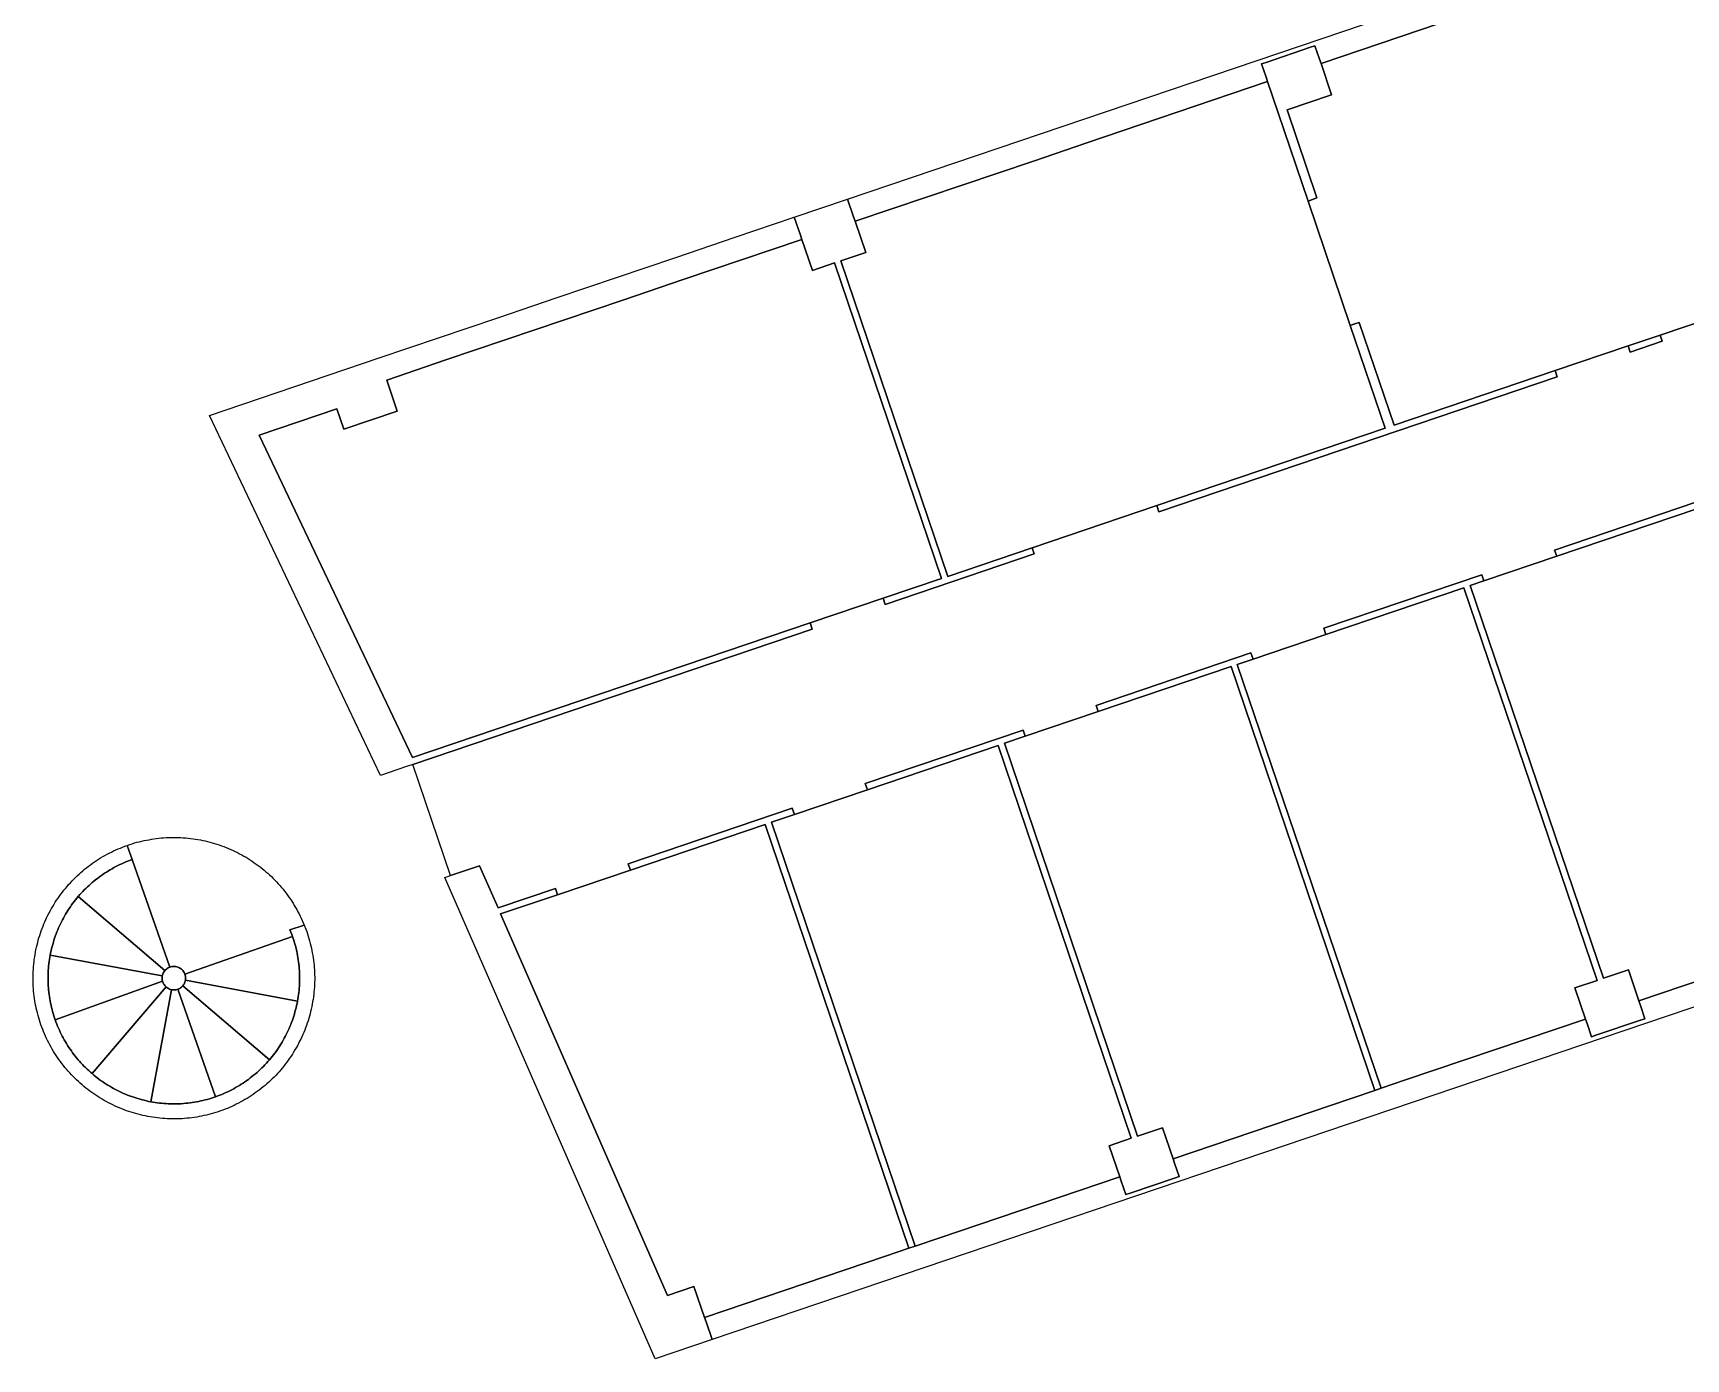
# Model space of a CAD drawing. Header units: inches. Extents: x 717221.7 to 717283.2, y 4251710.6 to 4251775.9.
# Drawn here: x 717246.15 to 717263.76, y 4251710.56 to 4251724.69 of the extents above; entities that cross this region are included whole.
import ezdxf

# ---------------------------------------------------------------- set-up
doc = ezdxf.new("R2010")
doc.units = ezdxf.units.IN
doc.header["$MEASUREMENT"] = 0

msp = doc.modelspace()

# ---------------------------------------------------------------- linework, layer by layer
for points in [[(717254.91, 4251722.683), (717254.894, 4251722.73), (717254.83, 4251722.919), (717269.055, 4251727.741)], [(717264.267, 4251725.854), (717262.34, 4251725.201), (717261.771, 4251725.008), (717259.873, 4251724.365), (717259.857, 4251724.412), (717259.808, 4251724.554), (717259.761, 4251724.538), (717259.287, 4251724.377), (717259.24, 4251724.361), (717259.288, 4251724.219), (717259.304, 4251724.172), (717257.377, 4251723.519), (717256.809, 4251723.326), (717254.91, 4251722.683)], [(717264.267, 4251725.854), (717264.379, 4251725.523), (717264.616, 4251725.603), (717265.756, 4251722.241), (717264.262, 4251721.734), (717263.485, 4251721.471), (717263.145, 4251721.356), (717262.368, 4251721.092), (717260.651, 4251720.511), (717260.28, 4251721.606), (717260.232, 4251721.59), (717260.185, 4251721.574), (717259.736, 4251722.899), (717259.783, 4251722.915), (717259.83, 4251722.932), (717259.511, 4251723.873), (717259.985, 4251724.033), (717259.873, 4251724.365), (717261.771, 4251725.008), (717262.34, 4251725.201), (717264.267, 4251725.854)], [(717259.304, 4251724.172), (717259.288, 4251724.219), (717259.24, 4251724.361), (717259.287, 4251724.377), (717259.761, 4251724.538), (717259.808, 4251724.554), (717259.857, 4251724.412), (717259.873, 4251724.365), (717259.985, 4251724.033), (717259.511, 4251723.873), (717259.83, 4251722.932), (717259.783, 4251722.915), (717259.736, 4251722.899), (717259.417, 4251723.841), (717259.304, 4251724.172)], [(717259.304, 4251724.172), (717259.417, 4251723.841), (717259.736, 4251722.899), (717260.185, 4251721.574), (717260.556, 4251720.478), (717258.122, 4251719.653), (717256.796, 4251719.204), (717255.897, 4251718.899), (717254.757, 4251722.261), (717255.022, 4251722.351), (717254.91, 4251722.683), (717256.809, 4251723.326), (717257.377, 4251723.519), (717259.304, 4251724.172)], [(717254.83, 4251722.919), (717254.894, 4251722.73), (717254.91, 4251722.683), (717255.022, 4251722.351), (717254.757, 4251722.261), (717255.897, 4251718.899), (717256.796, 4251719.204), (717256.818, 4251719.138), (717255.23, 4251718.599), (717255.207, 4251718.666), (717255.83, 4251718.877), (717254.691, 4251722.239), (717254.454, 4251722.159), (717254.342, 4251722.49), (717254.326, 4251722.537), (717254.261, 4251722.727), (717254.83, 4251722.919)], [(717254.261, 4251722.727), (717254.326, 4251722.537), (717254.342, 4251722.49), (717253.71, 4251722.276), (717253.078, 4251722.062), (717252.446, 4251721.848), (717251.814, 4251721.633), (717251.182, 4251721.419), (717250.551, 4251721.205), (717249.919, 4251720.991), (717250.031, 4251720.66), (717249.463, 4251720.467), (717249.389, 4251720.685), (717248.561, 4251720.404), (717250.195, 4251716.967), (717254.431, 4251718.402), (717254.453, 4251718.336), (717250.197, 4251716.893), (717250.131, 4251716.871), (717249.853, 4251716.777), (717248.03, 4251720.615), (717249.838, 4251721.228), (717250.47, 4251721.442), (717251.102, 4251721.656), (717251.734, 4251721.87), (717252.366, 4251722.084), (717252.998, 4251722.299), (717253.63, 4251722.513), (717254.261, 4251722.727)], [(717254.342, 4251722.49), (717254.454, 4251722.159), (717254.691, 4251722.239), (717255.83, 4251718.877), (717255.207, 4251718.666), (717254.431, 4251718.402), (717250.195, 4251716.967), (717248.561, 4251720.404), (717249.389, 4251720.685), (717249.463, 4251720.467), (717250.031, 4251720.66), (717249.919, 4251720.991), (717250.551, 4251721.205), (717251.182, 4251721.419), (717251.814, 4251721.633), (717252.446, 4251721.848), (717253.078, 4251722.062), (717253.71, 4251722.276), (717254.342, 4251722.49)], [(717250.197, 4251716.893), (717254.453, 4251718.336), (717254.431, 4251718.402), (717255.207, 4251718.666), (717255.23, 4251718.599), (717256.818, 4251719.138), (717256.796, 4251719.204), (717258.122, 4251719.653), (717258.144, 4251719.587), (717262.39, 4251721.026), (717262.368, 4251721.092), (717263.145, 4251721.356), (717263.167, 4251721.289), (717263.508, 4251721.405), (717263.485, 4251721.471), (717264.262, 4251721.734)], [(717260.185, 4251721.574), (717260.232, 4251721.59), (717260.28, 4251721.606), (717260.651, 4251720.511), (717262.368, 4251721.092), (717262.39, 4251721.026), (717258.144, 4251719.587), (717258.122, 4251719.653), (717260.556, 4251720.478), (717260.185, 4251721.574)], [(717263.485, 4251721.471), (717263.508, 4251721.405), (717263.167, 4251721.289), (717263.145, 4251721.356), (717263.485, 4251721.471)], [(717264.066, 4251719.757), (717262.361, 4251719.179), (717262.384, 4251719.113), (717261.607, 4251718.85), (717261.585, 4251718.916), (717259.903, 4251718.346), (717259.925, 4251718.28), (717259.149, 4251718.016), (717259.126, 4251718.083), (717257.476, 4251717.523), (717257.498, 4251717.457), (717256.722, 4251717.194), (717256.699, 4251717.26), (717255.017, 4251716.69), (717255.04, 4251716.624), (717254.263, 4251716.36), (717254.24, 4251716.427), (717252.493, 4251715.834), (717252.515, 4251715.768), (717251.739, 4251715.505), (717251.716, 4251715.571), (717251.105, 4251715.364), (717250.908, 4251715.815), (717250.598, 4251715.71), (717250.197, 4251716.893)], [(717261.607, 4251718.85), (717262.384, 4251719.113), (717263.878, 4251719.619), (717265.409, 4251715.102), (717265.158, 4251715.017), (717263.259, 4251714.373), (717263.147, 4251714.704), (717262.882, 4251714.615), (717261.463, 4251718.801), (717261.607, 4251718.85)], [(717262.384, 4251719.113), (717262.361, 4251719.179), (717264.066, 4251719.757), (717264.089, 4251719.691), (717263.944, 4251719.642), (717265.475, 4251715.124), (717265.409, 4251715.102), (717263.878, 4251719.619), (717262.384, 4251719.113)], [(717263.259, 4251714.373), (717263.275, 4251714.326), (717263.323, 4251714.184), (717263.276, 4251714.167), (717262.802, 4251714.007), (717262.755, 4251713.991), (717262.707, 4251714.133), (717262.691, 4251714.18), (717262.578, 4251714.512), (717262.815, 4251714.592), (717261.396, 4251718.778), (717259.925, 4251718.28), (717259.903, 4251718.346), (717261.585, 4251718.916), (717261.607, 4251718.85), (717261.463, 4251718.801), (717262.882, 4251714.615), (717263.147, 4251714.704), (717263.259, 4251714.373)], [(717259.149, 4251718.016), (717259.925, 4251718.28), (717261.396, 4251718.778), (717262.815, 4251714.592), (717262.578, 4251714.512), (717262.691, 4251714.18), (717260.763, 4251713.527), (717260.512, 4251713.442), (717258.981, 4251717.96), (717259.149, 4251718.016)], [(717257.498, 4251717.457), (717257.476, 4251717.523), (717259.126, 4251718.083), (717259.149, 4251718.016), (717258.981, 4251717.96), (717260.512, 4251713.442), (717260.446, 4251713.42), (717258.915, 4251717.937), (717257.498, 4251717.457)], [(717256.722, 4251717.194), (717257.498, 4251717.457), (717258.915, 4251717.937), (717260.446, 4251713.42), (717260.195, 4251713.335), (717258.296, 4251712.691), (717258.184, 4251713.022), (717257.919, 4251712.933), (717256.5, 4251717.119), (717256.722, 4251717.194)], [(717272.602, 4251717.275), (717253.385, 4251710.763), (717253.321, 4251710.952), (717253.305, 4251710.999), (717255.233, 4251711.653), (717255.483, 4251711.738), (717255.55, 4251711.76), (717255.801, 4251711.845), (717257.728, 4251712.498), (717257.744, 4251712.451), (717257.792, 4251712.309), (717257.84, 4251712.325), (717258.313, 4251712.485), (717258.361, 4251712.501), (717258.312, 4251712.644), (717258.296, 4251712.691), (717260.195, 4251713.335), (717260.446, 4251713.42), (717260.512, 4251713.442), (717260.763, 4251713.527), (717262.691, 4251714.18), (717262.707, 4251714.133), (717262.755, 4251713.991), (717262.802, 4251714.007), (717263.276, 4251714.167), (717263.323, 4251714.184), (717263.275, 4251714.326), (717263.259, 4251714.373), (717265.158, 4251715.017)], [(717258.296, 4251712.691), (717258.312, 4251712.644), (717258.361, 4251712.501), (717258.313, 4251712.485), (717257.84, 4251712.325), (717257.792, 4251712.309), (717257.744, 4251712.451), (717257.728, 4251712.498), (717257.616, 4251712.83), (717257.852, 4251712.91), (717256.434, 4251717.096), (717255.04, 4251716.624), (717255.017, 4251716.69), (717256.699, 4251717.26), (717256.722, 4251717.194), (717256.5, 4251717.119), (717257.919, 4251712.933), (717258.184, 4251713.022), (717258.296, 4251712.691)], [(717254.263, 4251716.36), (717255.04, 4251716.624), (717256.434, 4251717.096), (717257.852, 4251712.91), (717257.616, 4251712.83), (717257.728, 4251712.498), (717255.801, 4251711.845), (717255.55, 4251711.76), (717254.019, 4251716.278), (717254.263, 4251716.36)], [(717252.515, 4251715.768), (717252.493, 4251715.834), (717254.24, 4251716.427), (717254.263, 4251716.36), (717254.019, 4251716.278), (717255.55, 4251711.76), (717255.483, 4251711.738), (717253.952, 4251716.255), (717252.515, 4251715.768)], [(717251.739, 4251715.505), (717252.515, 4251715.768), (717253.952, 4251716.255), (717255.483, 4251711.738), (717255.233, 4251711.653), (717253.305, 4251710.999), (717253.193, 4251711.331), (717252.909, 4251711.234), (717251.133, 4251715.3), (717251.739, 4251715.505)], [(717247.207, 4251715.88), (717247.155, 4251716.031), (717247.184, 4251716.041), (717247.209, 4251716.049), (717247.234, 4251716.057), (717247.259, 4251716.064), (717247.285, 4251716.07), (717247.31, 4251716.077), (717247.336, 4251716.082), (717247.361, 4251716.088), (717247.387, 4251716.092), (717247.413, 4251716.097), (717247.439, 4251716.101), (717247.465, 4251716.104), (717247.491, 4251716.107), (717247.517, 4251716.11), (717247.543, 4251716.112), (717247.569, 4251716.114), (717247.595, 4251716.115), (717247.621, 4251716.116), (717247.648, 4251716.116), (717247.674, 4251716.116), (717247.7, 4251716.115), (717247.726, 4251716.114), (717247.752, 4251716.113), (717247.778, 4251716.111), (717247.804, 4251716.108), (717247.83, 4251716.105), (717247.856, 4251716.102), (717247.882, 4251716.098), (717247.908, 4251716.094), (717247.934, 4251716.089), (717247.959, 4251716.084), (717247.985, 4251716.078), (717248.011, 4251716.072), (717248.036, 4251716.066), (717248.061, 4251716.059), (717248.086, 4251716.052), (717248.111, 4251716.044), (717248.136, 4251716.036), (717248.161, 4251716.027), (717248.185, 4251716.018), (717248.21, 4251716.008), (717248.234, 4251715.998), (717248.258, 4251715.988), (717248.282, 4251715.977), (717248.306, 4251715.966), (717248.329, 4251715.954), (717248.352, 4251715.942), (717248.375, 4251715.93), (717248.398, 4251715.917), (717248.421, 4251715.904), (717248.443, 4251715.89), (717248.465, 4251715.876), (717248.487, 4251715.862), (717248.509, 4251715.847), (717248.53, 4251715.832), (717248.551, 4251715.816), (717248.572, 4251715.801), (717248.592, 4251715.784), (717248.613, 4251715.768), (717248.633, 4251715.751), (717248.652, 4251715.734), (717248.672, 4251715.716), (717248.691, 4251715.698), (717248.709, 4251715.68), (717248.728, 4251715.661), (717248.746, 4251715.642), (717248.764, 4251715.623), (717248.781, 4251715.603), (717248.798, 4251715.583), (717248.815, 4251715.563), (717248.831, 4251715.543), (717248.847, 4251715.522), (717248.863, 4251715.501), (717248.878, 4251715.48), (717248.893, 4251715.458), (717248.907, 4251715.436), (717248.922, 4251715.414), (717248.935, 4251715.392), (717248.949, 4251715.37), (717248.962, 4251715.347), (717248.974, 4251715.324), (717248.986, 4251715.301), (717248.998, 4251715.277), (717249.009, 4251715.254), (717249.02, 4251715.23), (717249.031, 4251715.206), (717249.041, 4251715.182), (717248.889, 4251715.13), (717248.899, 4251715.105), (717248.908, 4251715.083), (717248.916, 4251715.061), (717247.77, 4251714.657), (717247.765, 4251714.668), (717247.76, 4251714.678), (717247.755, 4251714.687), (717247.748, 4251714.696), (717247.741, 4251714.704), (717247.733, 4251714.711), (717247.724, 4251714.718), (717247.715, 4251714.724), (717247.705, 4251714.729), (717247.695, 4251714.733), (717247.685, 4251714.737), (717247.674, 4251714.739), (717247.663, 4251714.74), (717247.652, 4251714.741), (717247.641, 4251714.741), (717247.631, 4251714.739), (717247.62, 4251714.737), (717247.61, 4251714.734), (717247.207, 4251715.88)], [(717249.041, 4251715.182), (717249.058, 4251715.137), (717249.067, 4251715.113), (717249.076, 4251715.088), (717249.084, 4251715.063), (717249.091, 4251715.038), (717249.098, 4251715.013), (717249.105, 4251714.987), (717249.111, 4251714.962), (717249.117, 4251714.936), (717249.123, 4251714.911), (717249.127, 4251714.885), (717249.132, 4251714.859), (717249.136, 4251714.833), (717249.14, 4251714.807), (717249.143, 4251714.781), (717249.145, 4251714.755), (717249.148, 4251714.729), (717249.149, 4251714.703), (717249.151, 4251714.677), (717249.151, 4251714.651), (717249.152, 4251714.625), (717249.152, 4251714.598), (717249.151, 4251714.572), (717249.15, 4251714.546), (717249.149, 4251714.52), (717249.147, 4251714.494), (717249.144, 4251714.468), (717249.142, 4251714.442), (717249.138, 4251714.416), (717249.135, 4251714.39), (717249.13, 4251714.364), (717249.126, 4251714.338), (717249.121, 4251714.313), (717249.115, 4251714.287), (717249.109, 4251714.262), (717249.103, 4251714.236), (717249.096, 4251714.211), (717249.089, 4251714.186), (717249.081, 4251714.161), (717249.073, 4251714.136), (717249.064, 4251714.111), (717249.055, 4251714.087), (717249.046, 4251714.062), (717249.036, 4251714.038), (717249.026, 4251714.014), (717249.015, 4251713.99), (717249.004, 4251713.966), (717248.992, 4251713.943), (717248.98, 4251713.919), (717248.968, 4251713.896), (717248.955, 4251713.873), (717248.942, 4251713.851), (717248.928, 4251713.828), (717248.915, 4251713.806), (717248.9, 4251713.784), (717248.885, 4251713.763), (717248.87, 4251713.741), (717248.855, 4251713.72), (717248.839, 4251713.699), (717248.823, 4251713.679), (717248.806, 4251713.658), (717248.79, 4251713.638), (717248.772, 4251713.619), (717248.755, 4251713.599), (717248.737, 4251713.58), (717248.719, 4251713.561), (717248.7, 4251713.543), (717248.681, 4251713.525), (717248.662, 4251713.507), (717248.642, 4251713.49), (717248.623, 4251713.472), (717248.602, 4251713.456), (717248.582, 4251713.439), (717248.561, 4251713.423), (717248.54, 4251713.408), (717248.519, 4251713.392), (717248.498, 4251713.377), (717248.476, 4251713.363), (717248.454, 4251713.349), (717248.432, 4251713.335), (717248.409, 4251713.321), (717248.387, 4251713.308), (717248.364, 4251713.296), (717248.34, 4251713.283), (717248.317, 4251713.272), (717248.294, 4251713.26), (717248.27, 4251713.249), (717248.246, 4251713.239), (717248.222, 4251713.228), (717248.197, 4251713.219), (717248.173, 4251713.209), (717248.148, 4251713.201), (717248.124, 4251713.192), (717248.099, 4251713.184), (717248.074, 4251713.176), (717248.048, 4251713.169), (717248.023, 4251713.163), (717247.998, 4251713.156), (717247.972, 4251713.151), (717247.947, 4251713.145), (717247.921, 4251713.14), (717247.895, 4251713.136), (717247.869, 4251713.132), (717247.843, 4251713.128), (717247.817, 4251713.125), (717247.791, 4251713.122), (717247.765, 4251713.12), (717247.739, 4251713.118), (717247.713, 4251713.117), (717247.687, 4251713.116), (717247.66, 4251713.116), (717247.634, 4251713.116), (717247.608, 4251713.117), (717247.582, 4251713.118), (717247.556, 4251713.119), (717247.53, 4251713.121), (717247.504, 4251713.123), (717247.478, 4251713.126), (717247.452, 4251713.129), (717247.426, 4251713.133), (717247.4, 4251713.137), (717247.374, 4251713.142), (717247.348, 4251713.147), (717247.323, 4251713.152), (717247.297, 4251713.158), (717247.272, 4251713.165), (717247.247, 4251713.172), (717247.222, 4251713.179), (717247.197, 4251713.187), (717247.172, 4251713.195), (717247.147, 4251713.203), (717247.122, 4251713.213), (717247.098, 4251713.222), (717247.074, 4251713.232), (717247.05, 4251713.242), (717247.026, 4251713.253), (717247.002, 4251713.264), (717246.979, 4251713.276), (717246.955, 4251713.287), (717246.932, 4251713.3), (717246.909, 4251713.313), (717246.887, 4251713.326), (717246.864, 4251713.339), (717246.842, 4251713.353), (717246.82, 4251713.368), (717246.799, 4251713.382), (717246.777, 4251713.397), (717246.756, 4251713.413), (717246.735, 4251713.429), (717246.715, 4251713.445), (717246.694, 4251713.461), (717246.674, 4251713.478), (717246.655, 4251713.495), (717246.635, 4251713.513), (717246.616, 4251713.531), (717246.597, 4251713.549), (717246.579, 4251713.568), (717246.561, 4251713.587), (717246.543, 4251713.606), (717246.525, 4251713.625), (717246.508, 4251713.645), (717246.492, 4251713.665), (717246.475, 4251713.686), (717246.459, 4251713.706), (717246.443, 4251713.727), (717246.428, 4251713.749), (717246.413, 4251713.77), (717246.399, 4251713.792), (717246.384, 4251713.814), (717246.371, 4251713.836), (717246.357, 4251713.858), (717246.344, 4251713.881), (717246.331, 4251713.904), (717246.319, 4251713.927), (717246.307, 4251713.951), (717246.296, 4251713.974), (717246.285, 4251713.998), (717246.274, 4251714.022), (717246.264, 4251714.046), (717246.255, 4251714.07), (717246.245, 4251714.095), (717246.236, 4251714.119), (717246.228, 4251714.144), (717246.22, 4251714.169), (717246.212, 4251714.194), (717246.205, 4251714.219), (717246.198, 4251714.245), (717246.192, 4251714.27), (717246.186, 4251714.296), (717246.181, 4251714.321), (717246.176, 4251714.347), (717246.172, 4251714.373), (717246.168, 4251714.399), (717246.164, 4251714.425), (717246.161, 4251714.451), (717246.158, 4251714.477), (717246.156, 4251714.503), (717246.154, 4251714.529), (717246.153, 4251714.555), (717246.152, 4251714.581), (717246.152, 4251714.607), (717246.152, 4251714.633), (717246.152, 4251714.66), (717246.153, 4251714.686), (717246.155, 4251714.712), (717246.157, 4251714.738), (717246.159, 4251714.764), (717246.162, 4251714.79), (717246.165, 4251714.816), (717246.169, 4251714.842), (717246.173, 4251714.868), (717246.178, 4251714.894), (717246.183, 4251714.919), (717246.188, 4251714.945), (717246.194, 4251714.97), (717246.201, 4251714.996), (717246.208, 4251715.021), (717246.215, 4251715.046), (717246.223, 4251715.071), (717246.231, 4251715.096), (717246.239, 4251715.121), (717246.248, 4251715.145), (717246.258, 4251715.17), (717246.268, 4251715.194), (717246.278, 4251715.218), (717246.289, 4251715.242), (717246.3, 4251715.266), (717246.311, 4251715.289), (717246.323, 4251715.312), (717246.336, 4251715.336), (717246.348, 4251715.358), (717246.362, 4251715.381), (717246.375, 4251715.403), (717246.389, 4251715.426), (717246.403, 4251715.448), (717246.418, 4251715.469), (717246.433, 4251715.491), (717246.449, 4251715.512), (717246.464, 4251715.533), (717246.481, 4251715.553), (717246.497, 4251715.573), (717246.514, 4251715.593), (717246.531, 4251715.613), (717246.549, 4251715.633), (717246.567, 4251715.652), (717246.585, 4251715.67), (717246.604, 4251715.689), (717246.622, 4251715.707), (717246.642, 4251715.725), (717246.661, 4251715.742), (717246.681, 4251715.759), (717246.701, 4251715.776), (717246.721, 4251715.793), (717246.742, 4251715.809), (717246.763, 4251715.824), (717246.784, 4251715.84), (717246.806, 4251715.855), (717246.828, 4251715.869), (717246.85, 4251715.883), (717246.872, 4251715.897), (717246.894, 4251715.911), (717246.917, 4251715.924), (717246.94, 4251715.936), (717246.963, 4251715.949), (717246.986, 4251715.96), (717247.01, 4251715.972), (717247.034, 4251715.983), (717247.058, 4251715.993), (717247.082, 4251716.003), (717247.106, 4251716.013), (717247.131, 4251716.023), (717247.155, 4251716.031), (717247.207, 4251715.88), (717247.185, 4251715.872), (717247.163, 4251715.864), (717247.141, 4251715.855), (717247.12, 4251715.846), (717247.098, 4251715.836), (717247.077, 4251715.826), (717247.056, 4251715.816), (717247.035, 4251715.806), (717247.014, 4251715.795), (717246.994, 4251715.783), (717246.974, 4251715.772), (717246.954, 4251715.76), (717246.934, 4251715.747), (717246.914, 4251715.735), (717246.895, 4251715.722), (717246.875, 4251715.708), (717246.857, 4251715.694), (717246.838, 4251715.68), (717246.819, 4251715.666), (717246.801, 4251715.651), (717246.783, 4251715.636), (717246.766, 4251715.621), (717246.748, 4251715.605), (717246.731, 4251715.59), (717246.714, 4251715.573), (717246.698, 4251715.557), (717246.681, 4251715.54), (717246.665, 4251715.523), (717246.65, 4251715.506), (717246.634, 4251715.488), (717246.619, 4251715.47), (717246.604, 4251715.452), (717246.59, 4251715.433), (717246.576, 4251715.415), (717246.562, 4251715.396), (717246.549, 4251715.377), (717246.536, 4251715.357), (717246.523, 4251715.338), (717246.51, 4251715.318), (717246.498, 4251715.298), (717246.487, 4251715.278), (717246.475, 4251715.257), (717246.464, 4251715.237), (717246.454, 4251715.216), (717246.443, 4251715.195), (717246.433, 4251715.174), (717246.424, 4251715.152), (717246.415, 4251715.131), (717246.406, 4251715.109), (717246.397, 4251715.087), (717246.389, 4251715.065), (717246.382, 4251715.043), (717246.374, 4251715.021), (717246.368, 4251714.999), (717246.361, 4251714.976), (717246.355, 4251714.954), (717246.349, 4251714.931), (717246.344, 4251714.908), (717246.339, 4251714.885), (717246.335, 4251714.862), (717246.331, 4251714.839), (717246.327, 4251714.816), (717246.324, 4251714.793), (717246.321, 4251714.77), (717246.318, 4251714.747), (717246.316, 4251714.723), (717246.314, 4251714.7), (717246.313, 4251714.677), (717246.312, 4251714.653), (717246.312, 4251714.63), (717246.312, 4251714.607), (717246.312, 4251714.583), (717246.313, 4251714.56), (717246.314, 4251714.536), (717246.316, 4251714.513), (717246.318, 4251714.49), (717246.32, 4251714.466), (717246.323, 4251714.443), (717246.326, 4251714.42), (717246.33, 4251714.397), (717246.334, 4251714.374), (717246.338, 4251714.351), (717246.343, 4251714.328), (717246.348, 4251714.305), (717246.354, 4251714.283), (717246.36, 4251714.26), (717246.366, 4251714.238), (717246.373, 4251714.215), (717246.38, 4251714.193), (717246.388, 4251714.171), (717246.396, 4251714.149), (717246.404, 4251714.127), (717246.413, 4251714.105), (717246.422, 4251714.084), (717246.432, 4251714.062), (717246.441, 4251714.041), (717246.452, 4251714.02), (717246.462, 4251713.999), (717246.473, 4251713.979), (717246.484, 4251713.958), (717246.496, 4251713.938), (717246.508, 4251713.918), (717246.52, 4251713.898), (717246.533, 4251713.878), (717246.546, 4251713.859), (717246.56, 4251713.84), (717246.573, 4251713.821), (717246.587, 4251713.802), (717246.602, 4251713.784), (717246.616, 4251713.765), (717246.631, 4251713.747), (717246.647, 4251713.73), (717246.662, 4251713.712), (717246.678, 4251713.695), (717246.694, 4251713.678), (717246.711, 4251713.662), (717246.728, 4251713.646), (717246.745, 4251713.63), (717246.762, 4251713.614), (717246.78, 4251713.598), (717246.798, 4251713.583), (717246.816, 4251713.569), (717246.834, 4251713.554), (717246.853, 4251713.54), (717246.872, 4251713.526), (717246.891, 4251713.513), (717246.91, 4251713.5), (717246.93, 4251713.487), (717246.95, 4251713.475), (717246.97, 4251713.463), (717246.99, 4251713.451), (717247.01, 4251713.439), (717247.031, 4251713.428), (717247.052, 4251713.418), (717247.073, 4251713.407), (717247.094, 4251713.398), (717247.115, 4251713.388), (717247.137, 4251713.379), (717247.159, 4251713.37), (717247.18, 4251713.362), (717247.202, 4251713.354), (717247.224, 4251713.346), (717247.247, 4251713.339), (717247.269, 4251713.332), (717247.292, 4251713.325), (717247.314, 4251713.319), (717247.337, 4251713.314), (717247.36, 4251713.308), (717247.382, 4251713.303), (717247.405, 4251713.299), (717247.428, 4251713.295), (717247.452, 4251713.291), (717247.475, 4251713.288), (717247.498, 4251713.285), (717247.521, 4251713.282), (717247.544, 4251713.28), (717247.568, 4251713.279), (717247.591, 4251713.277), (717247.614, 4251713.276), (717247.638, 4251713.276), (717247.661, 4251713.276), (717247.685, 4251713.276), (717247.708, 4251713.277), (717247.731, 4251713.278), (717247.755, 4251713.28), (717247.778, 4251713.282), (717247.801, 4251713.284), (717247.824, 4251713.287), (717247.848, 4251713.29), (717247.871, 4251713.294), (717247.894, 4251713.298), (717247.917, 4251713.302), (717247.94, 4251713.307), (717247.962, 4251713.312), (717247.985, 4251713.318), (717248.008, 4251713.324), (717248.03, 4251713.331), (717248.053, 4251713.337), (717248.075, 4251713.344), (717248.097, 4251713.352), (717248.119, 4251713.36), (717248.141, 4251713.368), (717248.163, 4251713.377), (717248.184, 4251713.386), (717248.205, 4251713.396), (717248.227, 4251713.406), (717248.248, 4251713.416), (717248.269, 4251713.426), (717248.289, 4251713.437), (717248.31, 4251713.449), (717248.33, 4251713.46), (717248.35, 4251713.472), (717248.37, 4251713.485), (717248.39, 4251713.497), (717248.409, 4251713.51), (717248.428, 4251713.524), (717248.447, 4251713.537), (717248.466, 4251713.552), (717248.484, 4251713.566), (717248.502, 4251713.581), (717248.52, 4251713.596), (717248.538, 4251713.611), (717248.555, 4251713.626), (717248.573, 4251713.642), (717248.589, 4251713.659), (717248.606, 4251713.675), (717248.622, 4251713.692), (717248.638, 4251713.709), (717248.654, 4251713.726), (717248.669, 4251713.744), (717248.684, 4251713.762), (717248.699, 4251713.78), (717248.714, 4251713.798), (717248.728, 4251713.817), (717248.741, 4251713.836), (717248.755, 4251713.855), (717248.768, 4251713.874), (717248.781, 4251713.894), (717248.793, 4251713.914), (717248.805, 4251713.934), (717248.817, 4251713.954), (717248.828, 4251713.975), (717248.839, 4251713.995), (717248.85, 4251714.016), (717248.86, 4251714.037), (717248.87, 4251714.058), (717248.88, 4251714.08), (717248.889, 4251714.101), (717248.898, 4251714.123), (717248.906, 4251714.145), (717248.914, 4251714.167), (717248.922, 4251714.189), (717248.929, 4251714.211), (717248.936, 4251714.233), (717248.942, 4251714.256), (717248.949, 4251714.278), (717248.954, 4251714.301), (717248.96, 4251714.324), (717248.964, 4251714.347), (717248.969, 4251714.37), (717248.973, 4251714.393), (717248.977, 4251714.416), (717248.98, 4251714.439), (717248.983, 4251714.462), (717248.985, 4251714.485), (717248.987, 4251714.509), (717248.989, 4251714.532), (717248.99, 4251714.555), (717248.991, 4251714.579), (717248.992, 4251714.602), (717248.992, 4251714.625), (717248.991, 4251714.649), (717248.991, 4251714.672), (717248.989, 4251714.696), (717248.988, 4251714.719), (717248.986, 4251714.742), (717248.983, 4251714.765), (717248.981, 4251714.789), (717248.977, 4251714.812), (717248.974, 4251714.835), (717248.97, 4251714.858), (717248.965, 4251714.881), (717248.961, 4251714.904), (717248.955, 4251714.927), (717248.95, 4251714.949), (717248.944, 4251714.972), (717248.937, 4251714.994), (717248.93, 4251715.017), (717248.923, 4251715.039), (717248.916, 4251715.061), (717248.908, 4251715.083), (717248.899, 4251715.105), (717248.889, 4251715.13), (717249.041, 4251715.182)], [(717247.207, 4251715.88), (717247.61, 4251714.734), (717247.6, 4251714.73), (717247.59, 4251714.725), (717247.581, 4251714.719), (717247.572, 4251714.712), (717247.564, 4251714.705), (717247.557, 4251714.697), (717246.634, 4251715.488), (717246.65, 4251715.506), (717246.665, 4251715.523), (717246.681, 4251715.54), (717246.698, 4251715.557), (717246.714, 4251715.573), (717246.731, 4251715.59), (717246.748, 4251715.605), (717246.766, 4251715.621), (717246.783, 4251715.636), (717246.801, 4251715.651), (717246.819, 4251715.666), (717246.838, 4251715.68), (717246.857, 4251715.694), (717246.875, 4251715.708), (717246.895, 4251715.722), (717246.914, 4251715.735), (717246.934, 4251715.747), (717246.954, 4251715.76), (717246.974, 4251715.772), (717246.994, 4251715.783), (717247.014, 4251715.795), (717247.035, 4251715.806), (717247.056, 4251715.816), (717247.077, 4251715.826), (717247.098, 4251715.836), (717247.12, 4251715.846), (717247.141, 4251715.855), (717247.163, 4251715.864), (717247.185, 4251715.872), (717247.207, 4251715.88)], [(717253.305, 4251710.999), (717253.321, 4251710.952), (717253.385, 4251710.763), (717252.779, 4251710.557), (717250.537, 4251715.689), (717250.598, 4251715.71), (717250.908, 4251715.815), (717251.105, 4251715.364), (717251.716, 4251715.571), (717251.739, 4251715.505), (717251.133, 4251715.3), (717252.909, 4251711.234), (717253.193, 4251711.331), (717253.305, 4251710.999)], [(717246.634, 4251715.488), (717247.557, 4251714.697), (717247.55, 4251714.688), (717247.544, 4251714.679), (717247.539, 4251714.669), (717247.535, 4251714.659), (717247.531, 4251714.649), (717247.529, 4251714.639), (717246.335, 4251714.862), (717246.339, 4251714.885), (717246.344, 4251714.908), (717246.349, 4251714.931), (717246.355, 4251714.954), (717246.361, 4251714.976), (717246.368, 4251714.999), (717246.374, 4251715.021), (717246.382, 4251715.043), (717246.389, 4251715.065), (717246.397, 4251715.087), (717246.406, 4251715.109), (717246.415, 4251715.131), (717246.424, 4251715.152), (717246.433, 4251715.174), (717246.443, 4251715.195), (717246.454, 4251715.216), (717246.464, 4251715.237), (717246.475, 4251715.257), (717246.487, 4251715.278), (717246.498, 4251715.298), (717246.51, 4251715.318), (717246.523, 4251715.338), (717246.536, 4251715.357), (717246.549, 4251715.377), (717246.562, 4251715.396), (717246.576, 4251715.415), (717246.59, 4251715.433), (717246.604, 4251715.452), (717246.619, 4251715.47), (717246.634, 4251715.488)], [(717247.77, 4251714.657), (717248.916, 4251715.061), (717248.923, 4251715.039), (717248.93, 4251715.017), (717248.937, 4251714.994), (717248.944, 4251714.972), (717248.95, 4251714.949), (717248.955, 4251714.927), (717248.961, 4251714.904), (717248.965, 4251714.881), (717248.97, 4251714.858), (717248.974, 4251714.835), (717248.977, 4251714.812), (717248.981, 4251714.789), (717248.983, 4251714.765), (717248.986, 4251714.742), (717248.988, 4251714.719), (717248.989, 4251714.696), (717248.991, 4251714.672), (717248.991, 4251714.649), (717248.992, 4251714.625), (717248.992, 4251714.602), (717248.991, 4251714.579), (717248.99, 4251714.555), (717248.989, 4251714.532), (717248.987, 4251714.509), (717248.985, 4251714.485), (717248.983, 4251714.462), (717248.98, 4251714.439), (717248.977, 4251714.416), (717248.973, 4251714.393), (717248.969, 4251714.37), (717247.775, 4251714.594), (717247.776, 4251714.604), (717247.777, 4251714.615), (717247.776, 4251714.626), (717247.775, 4251714.637), (717247.773, 4251714.648), (717247.77, 4251714.657)], [(717246.335, 4251714.862), (717247.529, 4251714.639), (717247.527, 4251714.627), (717247.527, 4251714.617), (717247.527, 4251714.606), (717247.529, 4251714.595), (717247.531, 4251714.584), (717246.388, 4251714.171), (717246.38, 4251714.193), (717246.373, 4251714.215), (717246.366, 4251714.238), (717246.36, 4251714.26), (717246.354, 4251714.283), (717246.348, 4251714.305), (717246.343, 4251714.328), (717246.338, 4251714.351), (717246.334, 4251714.374), (717246.33, 4251714.397), (717246.326, 4251714.42), (717246.323, 4251714.443), (717246.32, 4251714.466), (717246.318, 4251714.49), (717246.316, 4251714.513), (717246.314, 4251714.536), (717246.313, 4251714.56), (717246.312, 4251714.583), (717246.312, 4251714.607), (717246.312, 4251714.63), (717246.312, 4251714.653), (717246.313, 4251714.677), (717246.314, 4251714.7), (717246.316, 4251714.723), (717246.318, 4251714.747), (717246.321, 4251714.77), (717246.324, 4251714.793), (717246.327, 4251714.816), (717246.331, 4251714.839), (717246.335, 4251714.862)], [(717247.61, 4251714.734), (717247.62, 4251714.737), (717247.631, 4251714.739), (717247.641, 4251714.741), (717247.652, 4251714.741), (717247.663, 4251714.74), (717247.674, 4251714.739), (717247.685, 4251714.737), (717247.695, 4251714.733), (717247.705, 4251714.729), (717247.715, 4251714.724), (717247.724, 4251714.718), (717247.733, 4251714.711), (717247.741, 4251714.704), (717247.748, 4251714.696), (717247.755, 4251714.687), (717247.76, 4251714.678), (717247.765, 4251714.668), (717247.77, 4251714.657), (717247.773, 4251714.648), (717247.775, 4251714.637), (717247.776, 4251714.626), (717247.777, 4251714.615), (717247.776, 4251714.604), (717247.775, 4251714.594), (717247.772, 4251714.583), (717247.769, 4251714.573), (717247.765, 4251714.563), (717247.76, 4251714.553), (717247.754, 4251714.544), (717247.747, 4251714.535), (717247.74, 4251714.527), (717247.732, 4251714.52), (717247.723, 4251714.513), (717247.714, 4251714.507), (717247.704, 4251714.502), (717247.694, 4251714.498), (717247.684, 4251714.495), (717247.673, 4251714.493), (717247.662, 4251714.491), (717247.651, 4251714.491), (717247.64, 4251714.491), (717247.627, 4251714.493), (717247.617, 4251714.496), (717247.606, 4251714.499), (717247.596, 4251714.504), (717247.587, 4251714.509), (717247.578, 4251714.515), (717247.569, 4251714.522), (717247.561, 4251714.53), (717247.554, 4251714.538), (717247.548, 4251714.547), (717247.542, 4251714.556), (717247.537, 4251714.566), (717247.531, 4251714.584), (717247.529, 4251714.595), (717247.527, 4251714.606), (717247.527, 4251714.617), (717247.527, 4251714.627), (717247.529, 4251714.639), (717247.531, 4251714.649), (717247.535, 4251714.659), (717247.539, 4251714.669), (717247.544, 4251714.679), (717247.55, 4251714.688), (717247.557, 4251714.697), (717247.564, 4251714.705), (717247.572, 4251714.712), (717247.581, 4251714.719), (717247.59, 4251714.725), (717247.6, 4251714.73), (717247.61, 4251714.734)], [(717246.388, 4251714.171), (717247.531, 4251714.584), (717247.537, 4251714.566), (717247.542, 4251714.556), (717247.548, 4251714.547), (717247.554, 4251714.538), (717247.561, 4251714.53), (717247.569, 4251714.522), (717246.78, 4251713.598), (717246.762, 4251713.614), (717246.745, 4251713.63), (717246.728, 4251713.646), (717246.711, 4251713.662), (717246.694, 4251713.678), (717246.678, 4251713.695), (717246.662, 4251713.712), (717246.647, 4251713.73), (717246.631, 4251713.747), (717246.616, 4251713.765), (717246.602, 4251713.784), (717246.587, 4251713.802), (717246.573, 4251713.821), (717246.56, 4251713.84), (717246.546, 4251713.859), (717246.533, 4251713.878), (717246.52, 4251713.898), (717246.508, 4251713.918), (717246.496, 4251713.938), (717246.484, 4251713.958), (717246.473, 4251713.979), (717246.462, 4251713.999), (717246.452, 4251714.02), (717246.441, 4251714.041), (717246.432, 4251714.062), (717246.422, 4251714.084), (717246.413, 4251714.105), (717246.404, 4251714.127), (717246.396, 4251714.149), (717246.388, 4251714.171)], [(717247.405, 4251713.299), (717247.382, 4251713.303), (717247.36, 4251713.308), (717247.337, 4251713.314), (717247.314, 4251713.319), (717247.292, 4251713.325), (717247.269, 4251713.332), (717247.247, 4251713.339), (717247.224, 4251713.346), (717247.202, 4251713.354), (717247.18, 4251713.362), (717247.159, 4251713.37), (717247.137, 4251713.379), (717247.115, 4251713.388), (717247.094, 4251713.398), (717247.073, 4251713.407), (717247.052, 4251713.418), (717247.031, 4251713.428), (717247.01, 4251713.439), (717246.99, 4251713.451), (717246.97, 4251713.463), (717246.95, 4251713.475), (717246.93, 4251713.487), (717246.91, 4251713.5), (717246.891, 4251713.513), (717246.872, 4251713.526), (717246.853, 4251713.54), (717246.834, 4251713.554), (717246.816, 4251713.569), (717246.798, 4251713.583), (717246.78, 4251713.598), (717247.569, 4251714.522), (717247.578, 4251714.515), (717247.587, 4251714.509), (717247.596, 4251714.504), (717247.606, 4251714.499), (717247.617, 4251714.496), (717247.627, 4251714.493), (717247.405, 4251713.299)], [(717247.627, 4251714.493), (717247.64, 4251714.491), (717247.651, 4251714.491), (717247.662, 4251714.491), (717247.673, 4251714.493), (717247.684, 4251714.495), (717247.694, 4251714.498), (717248.097, 4251713.352), (717248.075, 4251713.344), (717248.053, 4251713.337), (717248.03, 4251713.331), (717248.008, 4251713.324), (717247.985, 4251713.318), (717247.962, 4251713.312), (717247.94, 4251713.307), (717247.917, 4251713.302), (717247.894, 4251713.298), (717247.871, 4251713.294), (717247.848, 4251713.29), (717247.824, 4251713.287), (717247.801, 4251713.284), (717247.778, 4251713.282), (717247.755, 4251713.28), (717247.731, 4251713.278), (717247.708, 4251713.277), (717247.685, 4251713.276), (717247.661, 4251713.276), (717247.638, 4251713.276), (717247.614, 4251713.276), (717247.591, 4251713.277), (717247.568, 4251713.279), (717247.544, 4251713.28), (717247.521, 4251713.282), (717247.498, 4251713.285), (717247.475, 4251713.288), (717247.452, 4251713.291), (717247.428, 4251713.295), (717247.405, 4251713.299), (717247.627, 4251714.493)], [(717248.669, 4251713.744), (717248.654, 4251713.726), (717248.638, 4251713.709), (717248.622, 4251713.692), (717248.606, 4251713.675), (717248.589, 4251713.659), (717248.573, 4251713.642), (717248.555, 4251713.626), (717248.538, 4251713.611), (717248.52, 4251713.596), (717248.502, 4251713.581), (717248.484, 4251713.566), (717248.466, 4251713.552), (717248.447, 4251713.537), (717248.428, 4251713.524), (717248.409, 4251713.51), (717248.39, 4251713.497), (717248.37, 4251713.485), (717248.35, 4251713.472), (717248.33, 4251713.46), (717248.31, 4251713.449), (717248.289, 4251713.437), (717248.269, 4251713.426), (717248.248, 4251713.416), (717248.227, 4251713.406), (717248.205, 4251713.396), (717248.184, 4251713.386), (717248.163, 4251713.377), (717248.141, 4251713.368), (717248.119, 4251713.36), (717248.097, 4251713.352), (717247.694, 4251714.498), (717247.704, 4251714.502), (717247.714, 4251714.507), (717247.723, 4251714.513), (717247.732, 4251714.52), (717247.74, 4251714.527), (717247.747, 4251714.535), (717248.669, 4251713.744)], [(717247.747, 4251714.535), (717247.754, 4251714.544), (717247.76, 4251714.553), (717247.765, 4251714.563), (717247.769, 4251714.573), (717247.772, 4251714.583), (717247.775, 4251714.594), (717248.969, 4251714.37), (717248.964, 4251714.347), (717248.96, 4251714.324), (717248.954, 4251714.301), (717248.949, 4251714.278), (717248.942, 4251714.256), (717248.936, 4251714.233), (717248.929, 4251714.211), (717248.922, 4251714.189), (717248.914, 4251714.167), (717248.906, 4251714.145), (717248.898, 4251714.123), (717248.889, 4251714.101), (717248.88, 4251714.08), (717248.87, 4251714.058), (717248.86, 4251714.037), (717248.85, 4251714.016), (717248.839, 4251713.995), (717248.828, 4251713.975), (717248.817, 4251713.954), (717248.805, 4251713.934), (717248.793, 4251713.914), (717248.781, 4251713.894), (717248.768, 4251713.874), (717248.755, 4251713.855), (717248.741, 4251713.836), (717248.728, 4251713.817), (717248.714, 4251713.798), (717248.699, 4251713.78), (717248.684, 4251713.762), (717248.669, 4251713.744), (717247.747, 4251714.535)]]:
    msp.add_lwpolyline(points)

doc.saveas('drawing.dxf')
